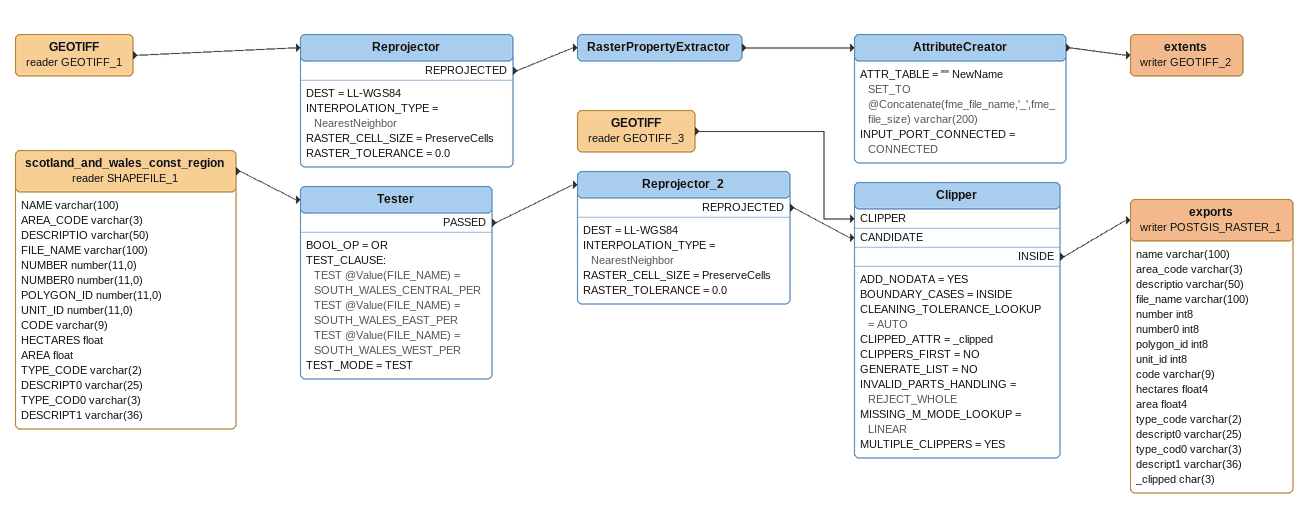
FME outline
GEOTIFF (reader GEOTIFF_1)
    -> Reprojector
Reprojector
    DEST = LL-WGS84
    INTERPOLATION_TYPE = NearestNeighbor
    RASTER_CELL_SIZE = PreserveCells
    RASTER_TOLERANCE = 0.0
    REPROJECTED -> RasterPropertyExtractor
RasterPropertyExtractor
    -> AttributeCreator
AttributeCreator
    ATTR_TABLE = "" NewName SET_TO @Concatenate(fme_file_name,'_',fme_file_size) varchar(200)
    INPUT_PORT_CONNECTED = CONNECTED
    -> extents (writer GEOTIFF_2)
extents (writer GEOTIFF_2)
scotland_and_wales_const_region (reader SHAPEFILE_1)
    attributes: NAME varchar(100), AREA_CODE varchar(3), DESCRIPTIO varchar(50), FILE_NAME varchar(100), NUMBER number(11,0), NUMBER0 number(11,0), POLYGON_ID number(11,0), UNIT_ID number(11,0), CODE varchar(9), HECTARES float, AREA float, TYPE_CODE varchar(2), DESCRIPT0 varchar(25), TYPE_COD0 varchar(3), DESCRIPT1 varchar(36)
    -> Tester
Tester
    BOOL_OP = OR
    TEST_CLAUSE:
      TEST @Value(FILE_NAME) = SOUTH_WALES_CENTRAL_PER
      TEST @Value(FILE_NAME) = SOUTH_WALES_EAST_PER
      TEST @Value(FILE_NAME) = SOUTH_WALES_WEST_PER
    TEST_MODE = TEST
    PASSED -> Reprojector_2
Reprojector_2
    DEST = LL-WGS84
    INTERPOLATION_TYPE = NearestNeighbor
    RASTER_CELL_SIZE = PreserveCells
    RASTER_TOLERANCE = 0.0
    REPROJECTED -> Clipper [CANDIDATE]
GEOTIFF (reader GEOTIFF_3)
    -> Clipper [CLIPPER]
Clipper
    ADD_NODATA = YES
    BOUNDARY_CASES = INSIDE
    CLEANING_TOLERANCE_LOOKUP = AUTO
    CLIPPED_ATTR = _clipped
    CLIPPERS_FIRST = NO
    GENERATE_LIST = NO
    INVALID_PARTS_HANDLING = REJECT_WHOLE
    MISSING_M_MODE_LOOKUP = LINEAR
    MULTIPLE_CLIPPERS = YES
    INSIDE -> exports (writer POSTGIS_RASTER_1)
exports (writer POSTGIS_RASTER_1)
    attributes: name varchar(100), area_code varchar(3), descriptio varchar(50), file_name varchar(100), number int8, number0 int8, polygon_id int8, unit_id int8, code varchar(9), hectares float4, area float4, type_code varchar(2), descript0 varchar(25), type_cod0 varchar(3), descript1 varchar(36), _clipped char(3)
